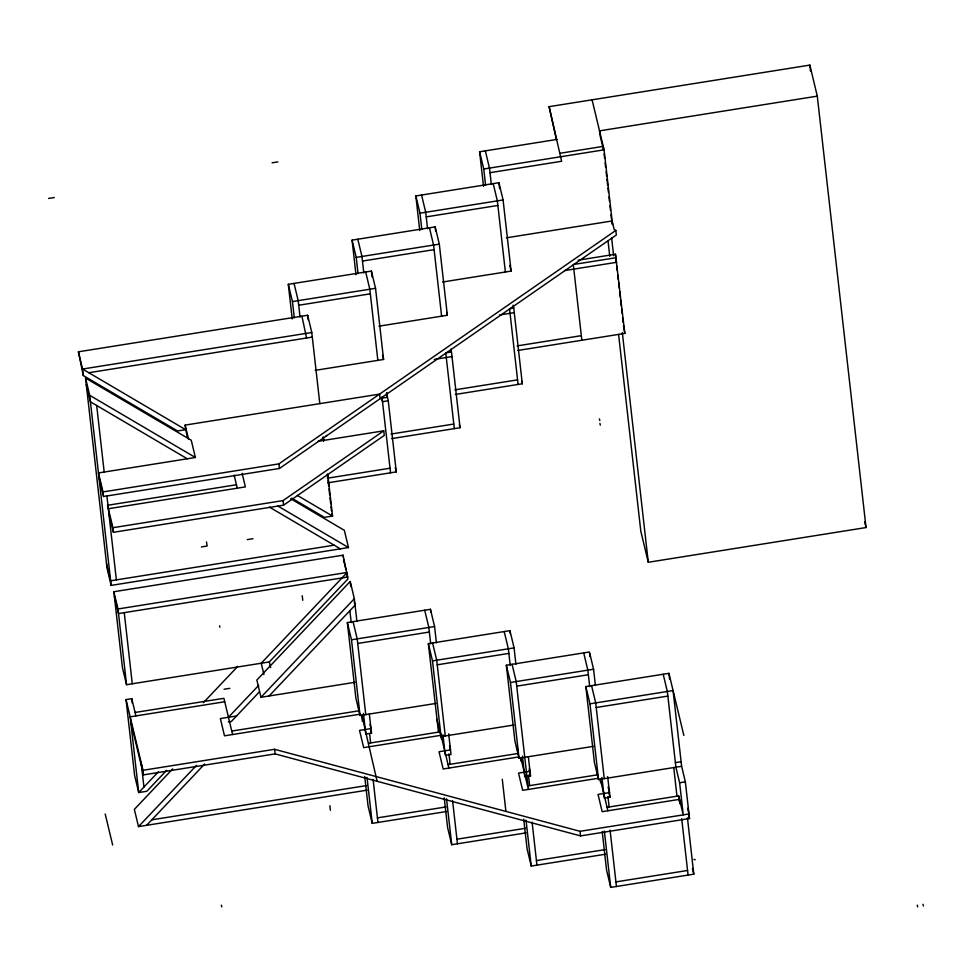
<?xml version="1.0" encoding="UTF-8"?>
<svg xmlns="http://www.w3.org/2000/svg" width="972" height="972" viewBox="0 0 972 972"><rect width="100%" height="100%" fill="white"/><g stroke="black" fill="none" stroke-linecap="round" stroke-linejoin="round"><path stroke-width="1.46" d="M203.391 702.671L237.788 666.355M158.448 771.744L138.729 792.557L134.586 775.316L126.032 699.585L131.767 698.674L135.91 715.914M166.637 770.346L146.833 791.269L138.729 792.557L130.175 716.826L224.726 701.76M269.317 661.944L347.952 578.923L343.067 555.182L113.858 591.729L122.411 667.46L126.542 684.701L269.317 661.944L270.678 667.582M172.688 768.888L134.355 809.372L138.498 826.613L367.112 790.163M356.931 621.533L354.343 598.703L350.212 581.463L256.839 680.048L260.982 697.288L354.938 682.308M228.456 717.275L258.686 685.357M259.488 691.772L231.348 721.479L228.396 721.953M138.498 826.613L196.514 765.353M260.982 697.288L354.343 598.703M146.602 825.325L204.63 764.041M269.086 696.001L355.084 605.192L354.245 601.753M290.689 498.745L344.343 530.311L348.486 547.552L111.16 585.387L107.029 568.146L85.548 378.072L191.253 440.243L195.384 457.496L98.464 472.951L103.02 491.917L278.915 463.875L615.823 230.425L614.183 229.55L612.129 220.96L506.448 237.812M98.986 477.531L103.53 496.51L279.438 468.468L616.345 235.005L615.823 230.425M236.451 484.749L107.515 505.294L112.898 527.711L283.059 500.592L383.746 430.827L384.268 435.42L283.581 505.173L113.408 532.304L108.864 513.337M325.851 436.221L326.896 435.578M556.458 139.749L549.107 106.665L809.846 65.1L817.294 96.143L866.028 527.553L648.275 562.278L640.815 531.234L618.593 334.465M48.6 198.434L54.335 197.523M272.087 162.798L277.822 161.887M817.294 96.143L599.53 130.856L599.918 134.306M483.521 186.381L479.609 151.766L556.968 139.433M560.285 153.236L603.26 146.383L603.648 149.822M479.609 151.766L483.752 169.007L604.086 149.822L612.518 224.411M489.997 172.688L561.634 161.267L549.107 106.665M419.758 230.558L415.846 195.955L498.94 182.7L503.071 199.953L511.114 271.091L442.625 282.002M415.846 195.955L419.989 213.196L503.071 199.953M426.234 216.878L497.858 205.457M355.983 274.748L352.083 240.133L435.164 226.889L439.308 244.13L447.351 315.268L378.934 326.179M352.083 240.133L356.214 257.386L439.308 244.13M362.471 261.055L434.095 249.634M292.22 318.925L288.307 284.322L371.401 271.079L375.544 288.32L383.576 359.458L315.171 370.356M288.307 284.322L292.451 301.563L375.544 288.32M578.133 260.18L615.446 254.227L624.826 333.408L517.675 350.491M298.708 305.244L370.332 293.823M616.272 257.677L573.298 264.53L581.851 340.261M564.854 270.544L616.795 262.27M187.705 438.165L185.664 429.697L177.56 430.985L83.288 375.532L78.416 351.803L307.638 315.256L311.781 332.497L319.812 403.635M311.781 332.497L82.559 369.044L78.416 351.803M88.804 372.726L312.304 337.09M455.406 394.438L522.304 383.77L513.751 308.039L509.535 308.719L518.088 384.438M499.596 314.977L514.273 312.632M391.643 438.615L460.048 427.716L451.494 351.986L445.759 352.897L454.313 428.628M517.165 345.898L581.329 335.668M434.338 359.397L452.016 356.578M83.288 375.532L82.559 369.044L185.664 429.697L185.154 425.104L379.59 394.11L380.113 398.702M454.884 389.845L517.566 379.858M327.88 482.805L396.284 471.894L388.253 400.756L382.518 401.679L381.692 398.228L387.415 397.317L386.905 392.724M318.051 441.3L383.746 430.827M391.121 434.034L453.803 424.035M108.342 508.745L245.381 486.899L242.137 473.376M327.357 478.212L390.039 468.225M201.411 546.932L207.133 546.021L206.489 541.951M247.253 539.63L252.987 538.719M334.137 545.171L110.65 580.794L106.507 563.553M113.858 591.729L117.989 608.97L347.211 572.435L261.213 663.232L263.922 674.519M435.906 703.424L360.041 715.514L355.898 698.273L347.344 622.542L430.438 609.298L434.581 626.539L436.416 642.869M347.344 622.542L351.487 639.783L434.581 626.539M357.732 643.464L429.369 632.043M438.469 732.074L428.348 643.646L509.936 630.646L514.079 647.887L515.913 664.216M224.058 689.257L229.793 688.334M428.348 643.646L432.491 660.887L514.079 647.887M135.084 712.464L223.9 698.309L232.6 734.516M437.23 664.812L508.866 653.391M593.406 746.35L519.036 758.209L514.893 740.956L506.339 665.237L589.433 651.981L593.576 669.234L595.411 685.527M236.56 715.987L220.352 718.563L224.496 735.816L360.029 714.201M506.339 665.237L510.482 682.478L593.576 669.234M231.773 731.066L359.203 710.751M516.727 686.159L588.364 674.738M130.698 721.418L143.528 774.878L275.112 753.895L580.551 835.908L689.5 818.533L685.345 781.828L681.627 766.301L598.533 779.544L594.39 762.303L585.837 686.572L668.93 673.329L683.838 735.415M365.776 734.079L371.511 733.155L369.336 713.97M126.032 699.585L143.006 770.286L274.602 749.303L580.041 831.315L688.978 813.953L687.629 808.303M585.837 686.572L589.98 703.825L673.074 690.57L681.627 766.301M368.57 743.276L440.207 731.855L440.753 734.164M596.225 707.495L667.861 696.073M436.902 719.377L441.045 736.618L513.909 725.003M445.273 755.414L451.008 754.503L448.675 733.848M448.068 764.624L518.21 753.446M519.048 756.884L443.171 768.986L439.028 751.745L450.486 749.91L449.465 745.682M151.814 819.821L366.614 785.57M528.331 756.653L530.505 775.85L524.771 776.762L522.438 756.107M527.565 785.971L597.707 774.781M675.37 762.631L681.105 761.708M598.533 778.232L522.669 790.333L518.526 773.092L529.983 771.258L529.303 768.439M377.44 817.865L446.087 806.918M364.731 776.482L368.084 806.128L372.227 823.369L446.598 811.511M663.196 674.24L667.339 691.493L675.892 767.212L679.622 782.739L685.345 781.828M607.67 776.543L610.003 797.198L604.268 798.109L601.935 777.454M607.063 807.319L678.699 795.898L683.243 814.864L679.622 782.739M456.937 839.213L525.585 828.266M444.228 797.83L447.582 827.464L451.725 844.717L526.095 832.858M536.435 860.56L605.082 849.613M523.726 819.177L527.079 848.811L531.222 866.052L605.592 854.206M615.932 881.896L687.556 870.475M602.227 831.631L606.577 870.159L610.72 887.4L693.801 874.156L687.447 817.841M693.947 859.406L695.223 859.734M297.371 495.404L332.521 516.083L327.831 474.579M291.782 498.174L324.417 517.371L332.521 516.083L331.962 513.787M85.548 378.072L89.691 395.312L195.384 457.496M277.81 505.975L348.486 547.552M187.28 458.784L90.42 401.813L86.289 384.56M269.414 507.092L340.382 548.852M864.679 521.915L866.028 527.553M922.987 904.264L923.4 905.989M917.252 905.175L917.665 906.9M592.082 99.824L604.086 149.822M600.052 135.448L603.442 149.554M611.813 222.102L612.372 224.411M624.826 333.408L623.477 325.365M599.384 418.835L599.797 420.56M599.894 423.428L600.307 425.153M688.82 815.715L689.5 818.533M692.428 868.409L693.801 874.156M485.344 150.854L489.475 168.095L491.334 184.522M493.205 183.623L497.348 200.864L505.379 272.002M509.729 265.344L511.114 271.091M513.058 305.172L513.751 308.039M521.612 380.89L522.304 383.77M583.698 652.905L587.841 670.145L589.7 686.56M591.571 685.661L595.702 702.914L604.256 778.633M608.132 786.956L609.48 792.605L598.023 794.428L602.166 811.681L679.525 799.349L680.036 803.929M608.982 792.958L610.003 797.198M600.368 779.41L607.889 810.757M421.569 195.044L425.712 212.285L427.571 228.699M429.442 227.8L433.585 245.041L441.616 316.179M446.658 312.401L447.351 315.268M450.801 349.118L451.494 351.986M459.355 424.837L460.048 427.716M504.201 631.557L508.344 648.798L510.203 665.249M512.074 664.313L516.205 681.566L528.391 789.422L520.87 758.063M529.145 770.201L530.505 775.85M357.805 239.221L361.949 256.462L363.807 272.889M365.679 271.99L369.81 289.231L377.853 360.369M382.543 355.145L383.576 359.458M386.431 393.174L388.253 400.756M395.252 467.593L396.284 471.894M424.703 610.209L428.846 627.45L430.705 643.901M432.576 642.978L436.707 660.219L445.261 735.95M448.894 768.074L441.033 735.306L363.674 747.638L359.531 730.397L370.988 728.575L369.968 724.334M294.042 283.411L298.185 300.652L300.044 317.066M301.915 316.167L306.569 338.001M323.968 440.352L323.141 436.902L323.64 441.361M345.911 569.434L343.59 559.775L343.809 561.682M346.907 573.577L347.733 577.016L118.511 613.563L114.368 596.322M353.079 621.63L357.21 638.871L365.764 714.602M370.83 730.337L371.511 733.155M361.876 715.38L377.112 781.281M234.131 475.089L237.277 488.187M185.154 425.104L188.532 439.223M221.361 905.139L221.774 906.864M105.207 814.014L112.667 845.057M219.623 625.798L219.842 627.232M809.846 65.1L810.527 71.138M668.93 673.329L669.611 679.355M681.712 818.716L688.079 875.067M678.699 795.898L679.367 801.827M673.742 767.54L676.962 796.104M604.11 153.928L604.62 158.375M605.119 162.822L605.617 167.269M606.127 171.716L606.625 176.163M606.965 179.127L607.634 185.057M607.962 188.021L608.472 192.468M608.97 196.915L609.468 201.362M609.979 205.809L610.477 210.244M610.975 214.691L611.485 219.137M615.446 254.227L616.284 261.638M616.783 266.085L617.281 270.532M617.791 274.979L618.289 279.426M618.629 282.39L619.298 288.32M619.626 291.284L620.306 297.213M620.634 300.178L621.302 306.107M621.643 309.072L622.141 313.519M622.639 317.966L623.149 322.4M611.607 237.678L613.636 255.721M622.311 332.46L648.275 562.278M608.059 241.226L609.76 256.256M607.95 796.493L609.116 806.869M610.076 830.137L616.442 886.488M589.603 653.488L589.943 656.501M600.149 779.143L600.538 782.582M589.98 703.825L598.533 779.544M604.353 831.084L610.72 887.4M596.954 770.249L597.294 773.25M580.041 831.315L580.551 835.908M498.94 182.7L499.608 188.629M483.752 169.007L485.587 185.312M528.452 775.146L529.619 785.522M532.085 822.105L536.945 865.141M509.936 630.646L510.276 633.647M520.652 757.796L521.041 761.246M510.482 682.478L519.036 758.209M526.022 820.113L531.222 866.052M517.286 747.395L517.967 753.409M502.281 779.289L505.902 811.413M435.164 226.889L435.675 231.336M419.989 213.196L421.824 229.501M448.955 753.81L450.121 764.174M452.588 800.758L457.448 843.805M430.438 609.298L430.778 612.311M442.94 734.759L445.14 754.272M441.154 736.46L441.422 738.744M432.491 660.887L441.045 736.618M446.525 798.765L451.725 844.717M371.401 271.079L372.069 276.996M381.996 397.086L390.55 472.817M356.214 257.386L358.06 273.679M369.615 733.836L370.624 742.742M373.09 779.41L377.95 822.458M350.212 581.463L350.795 586.651M363.443 713.424L365.642 732.924M349.871 610.695L351.208 622.554M361.706 715.441L362.374 721.37M343.067 555.182L343.335 557.478M351.487 639.783L360.041 715.514M367.027 777.43L372.227 823.369M358.571 707.191L359.081 711.686M327.333 474.032L327.661 476.997M328.001 479.961L328.67 485.903M329.01 488.88L329.678 494.821M330.018 497.786L330.687 503.727M331.015 506.691L331.525 511.151M307.638 315.256L308.148 319.715M292.451 301.563L294.297 317.868M329.897 805.752L330.419 810.332M302.231 595.715L302.754 600.307M278.915 463.875L279.438 468.468M283.059 500.592L283.581 505.173M274.602 749.303L275.112 753.895M143.006 770.286L143.528 774.878M124.246 612.652L132.277 683.79M141.098 761.854L143.941 787.053M112.898 527.711L113.408 532.304M131.767 698.674L132.277 703.145M96.678 405.482L104.186 472.028M106.859 495.611L116.373 579.883M117.989 608.97L126.542 684.701M103.02 491.917L103.53 496.51M89.691 395.312L111.16 585.387"/></g></svg>
